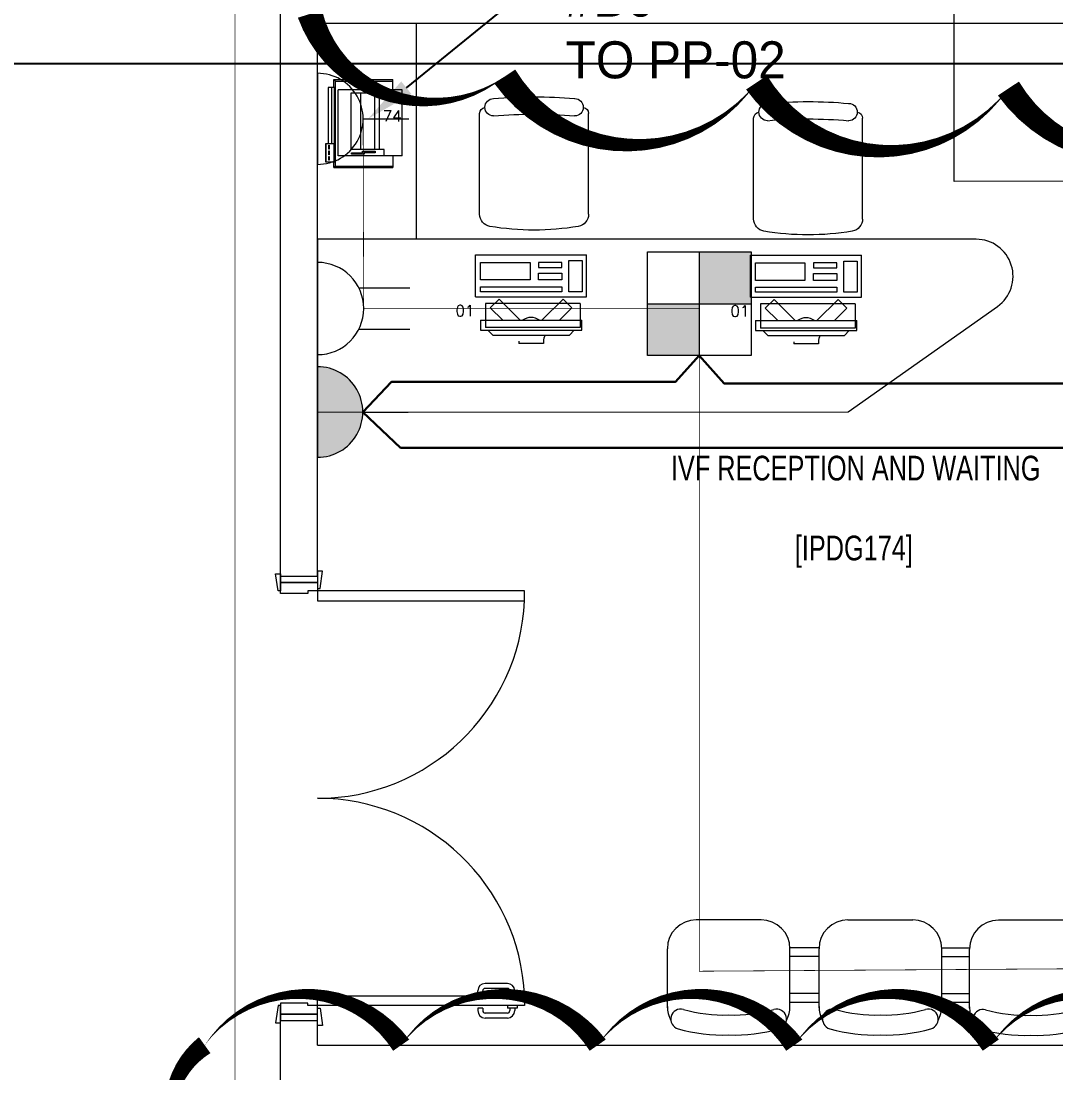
# Model space of a CAD drawing. Header units: metres. Extents: x 75097 to 220695, y -1557923 to -1361206.
# Drawn here: x 160756 to 164949, y -1430525 to -1426264 of the extents above; entities that cross this region are included whole.
import ezdxf
from ezdxf import colors
from ezdxf.entities.mleader import LeaderData, LeaderLine
from ezdxf.math import Vec2, Vec3

# ---------------------------------------------------------------- set-up
doc = ezdxf.new("R2010")
doc.units = ezdxf.units.M
doc.layers.get('0').update_dxf_attribs({"lineweight": 0})
for name, color, linetype, lineweight in [('A-100 - Copy$0$72_EGR_BASE_TEXT', 8, 'Continuous', 0), ('A-100 - Copy$0$Medical Equipment and Furniture', 8, 'Continuous', 0), ('A-100 - Copy$0$Medical Equipment and Furniture1', 8, 'Continuous', 5), ('A-100 - Copy$0$Walls', 8, 'Continuous', 0), ('A-100 - Copy$0$Wooden Joinery', 8, 'Continuous', 0), ('E-LG', 245, 'Continuous', 30)]:
    doc.layers.add(name, color=color, linetype=linetype, lineweight=lineweight)
doc.layers.add('A-100 - Copy$0$axes', color=8, linetype='Continuous')
for name, color, linetype, lineweight, true_color in [('E-POWR', 7, 'Continuous', 9, 0x4e7e3e), ('E-PW', 7, 'Continuous', 9, 0x4e7e3e), ('EXF', 7, 'Continuous', 0, 0x4e7e3e), ('REV 01', 7, 'Continuous', 0, 0xe41b4d)]:
    doc.layers.add(name, color=color, linetype=linetype, lineweight=lineweight, true_color=true_color)
doc.styles.add('A-100 - Copy$0$list_ghTextstyle', font='romans.shx', dxfattribs={"height": 0.25})
doc.styles.add('A-100 - Copy$0$X3G_ENTITY_2587EA', font='swisscl.ttf', dxfattribs={"height": 200})
doc.styles.get("Standard").update_dxf_attribs({"font": 'GOTHIC.TTF'})

# ---------------------------------------------------------------- blocks, each defined once
blk = doc.blocks.new('NORMAL SOCKET')
at = {"layer": 'E-POWR'}
for p, q in [((0, 307.7), (0, 615.4)), ((-307.7, 0), (307.7, 0))]:
    blk.add_line(p, q, dxfattribs=at)
blk.add_ellipse((0, 0), major_axis=(32.8, 305.9), ratio=1, start_param=4.81904, end_param=7.960633, dxfattribs=at)
blk = doc.blocks.new('GI-041_dwg_E-SKT2-3902840-GI-041')
at = {"layer": 'E-POWR'}
blk.add_line((0.1982, 0), (-0.1982, 0), dxfattribs=at)
at = {"layer": 'E-PW'}
for p, q in [((-0.0879, 0.1765), (-0.0879, 0.3944)), ((0.0878, 0.1766), (0.0878, 0.3944)), ((-0.1466, 0), (0.1466, 0))]:
    blk.add_line(p, q, dxfattribs=at)
blk.add_arc((0, 0), 0.1972, 0.0142, 180.0142, dxfattribs=at)
blk = doc.blocks.new('FLOOR BOX')
at = {"layer": 'E-POWR'}
h = blk.add_hatch(color=256, dxfattribs=at)
h.dxf.hatch_style = 1
h.paths.add_polyline_path([(0, 300), (0, 0), (300, 0), (300, 300)])
h.paths.add_polyline_path([(0, -300), (0, 0), (-300, 0), (-300, -300)])
blk.add_lwpolyline([(-300, 300), (300, 300), (300, -300), (-300, -300)], close=True, dxfattribs=at)
for points in [[(0, 300), (0, -300)], [(-300, 0), (300, 0)]]:
    blk.add_lwpolyline(points, dxfattribs=at)
blk = doc.blocks.new('GI-041_dwg_UPS-E-SKT1-3902843-GI-041')
at = {"layer": 'E-POWR'}
blk.add_hatch(color=256, dxfattribs=at).paths.add_polyline_path([(-0.1987, -0.0005), (0.1987, -0.0005), (0.1929, 0.0471), (0.176, 0.0919), (0.1487, 0.1313), (0.1129, 0.1631), (0.0705, 0.1853), (0.024, 0.1968), (-0.024, 0.1968), (-0.0705, 0.1853), (-0.1129, 0.1631), (-0.1487, 0.1313), (-0.176, 0.0919), (-0.1929, 0.0471)], flags=0)
for p, q in [((0, 0.1983), (0, 0.397)), ((-0.1987, -0.0005), (0.1987, -0.0005)), ((-0.1473, -0.0005), (0.1473, -0.0005))]:
    blk.add_line(p, q, dxfattribs=at)
blk.add_arc((0, -0.0005), 0.1987, 360, 180, dxfattribs=at)
blk = doc.blocks.new('A-100 - Copy$0$GF21021-P')
for p, q in [((-0.2207, 0.4756), (-0.2207, 0.0675)), ((0.2205, 0.4756), (0.2205, 0.0675))]:
    blk.add_line(p, q)
for centre, radius, start, end in [((-0.1707, 0.4756), 0.05, 99.6329, 180), ((-0.0001, -0.5295), 1.0695, 80.3671, 99.6329), ((0.1705, 0.4756), 0.05, 0, 80.3671), ((-0.1957, 0.0675), 0.025, 180, 261.4721), ((-0.1643, 0.0425), 0.0351, 90, 270), ((0, 1.8467), 1.7767, 264.6946, 275.3053), ((0.1641, 0.0425), 0.0351, 270, 90), ((0.1955, 0.0675), 0.025, 278.5279, 0), ((0, 1.8314), 1.8314, 264.8532, 275.147)]:
    blk.add_arc(centre, radius, start, end)
blk = doc.blocks.new('A-100 - Copy$0$ITCWLS1-P')
for p, q in [((-0.2651, 0.43, 0), (-0.3051, 0.43, 0)), ((-0.3051, 0.43, 0), (-0.3051, 0.02, 0)), ((-0.2651, 0.43, 0), (-0.2651, 0.02, 0)), ((-0.17, 0.45), (-0.17, 0)), ((-0.17, 0.45), (0, 0.45)), ((-0.1496, 0.4305), (-0.1291, 0.4305)), ((-0.1291, 0.4305), (-0.1291, 0.4089)), ((0, 0.45), (0, 0)), ((-0.3251, 0.38, 0), (-0.3051, 0.4, 0)), ((-0.197, 0.4094), (-0.295, 0.4094)), ((-0.295, 0.0264), (-0.295, 0.4094)), ((-0.197, 0.0264), (-0.197, 0.4094)), ((-0.3251, 0.38, 0), (-0.3251, 0.07, 0)), ((-0.3503, 0.275), (-0.3596, 0.275)), ((-0.3596, 0.175), (-0.3596, 0.275)), ((-0.3503, 0.175), (-0.3596, 0.175)), ((-0.3251, 0.07, 0), (-0.3051, 0.05, 0)), ((-0.3051, 0.02, 0), (-0.2651, 0.02, 0)), ((-0.197, 0.0264), (-0.295, 0.0264)), ((-0.17, 0), (0, 0))]:
    blk.add_line(p, q)
at = {"extrusion": (2.48281e-10, 3.18408e-10, -1)}
for p, q in [((-0.2651, 0.3395), (-0.2144, 0.3902)), ((-0.1791, 0.3548), (-0.2144, 0.3902)), ((-0.2651, 0.2688), (-0.1791, 0.3548))]:
    blk.add_line(p, q, dxfattribs=at)
at = {"extrusion": (2.48281e-10, -3.18408e-10, -1)}
for p, q in [((-0.2651, 0.1812), (-0.1791, 0.0952)), ((-0.2651, 0.1105), (-0.2144, 0.0598)), ((-0.1791, 0.0952), (-0.2144, 0.0598))]:
    blk.add_line(p, q, dxfattribs=at)
for points in [[(-0.1291, 0.4089), (-0.1291, 0.1), (-0.1496, 0.1), (-0.1496, 0.4305)], [(-0.1496, 0.1), (-0.1496, 0.1), (-0.1496, 0.1), (-0.1496, 0.1), (-0.1496, 0.1), (-0.1496, 0.1), (-0.1496, 0.1), (-0.1496, 0.1), (-0.1496, 0.1)], [(-0.1496, 0.1), (-0.1496, 0.1), (-0.1496, 0.1), (-0.1496, 0.1), (-0.1496, 0.1), (-0.1496, 0.1), (-0.1496, 0.1), (-0.1496, 0.1), (-0.1496, 0.1), (-0.1496, 0.1), (-0.1496, 0.1), (-0.1496, 0.1), (-0.1496, 0.1), (-0.1496, 0.1), (-0.1496, 0.1), (-0.1496, 0.1), (-0.1496, 0.1), (-0.1496, 0.1)], [(-0.1496, 0.1), (-0.1496, 0.1), (-0.1496, 0.1), (-0.1496, 0.1), (-0.1496, 0.1), (-0.1496, 0.1), (-0.1496, 0.1), (-0.1496, 0.1), (-0.1496, 0.1), (-0.1496, 0.1)], [(-0.1496, 0.1), (-0.1496, 0.1), (-0.1496, 0.1), (-0.1496, 0.1), (-0.1496, 0.1), (-0.1496, 0.1), (-0.1496, 0.1)], [(-0.1496, 0.1), (-0.1496, 0.1), (-0.1496, 0.1), (-0.1496, 0.1), (-0.1496, 0.1), (-0.1496, 0.1), (-0.1496, 0.1), (-0.1496, 0.1), (-0.1496, 0.1), (-0.1496, 0.1)], [(-0.1496, 0.1), (-0.1496, 0.1), (-0.1496, 0.1), (-0.1496, 0.1), (-0.1496, 0.1), (-0.1496, 0.1), (-0.1496, 0.1), (-0.1496, 0.1), (-0.1496, 0.1), (-0.1496, 0.1), (-0.1496, 0.1), (-0.1496, 0.1), (-0.1496, 0.1), (-0.1496, 0.1), (-0.1496, 0.1)], [(-0.1496, 0.1), (-0.1496, 0.1), (-0.1496, 0.1), (-0.1496, 0.1), (-0.1496, 0.1), (-0.1496, 0.1), (-0.1496, 0.1), (-0.1496, 0.1), (-0.1496, 0.1), (-0.1496, 0.1)], [(-0.1496, 0.1), (-0.1496, 0.1), (-0.1496, 0.1), (-0.1496, 0.1), (-0.1496, 0.1), (-0.1496, 0.1), (-0.1496, 0.1), (-0.1496, 0.1), (-0.1496, 0.1), (-0.1496, 0.1)], [(-0.1496, 0.1), (-0.1496, 0.1), (-0.1496, 0.1), (-0.1496, 0.1), (-0.1496, 0.1), (-0.1496, 0.1), (-0.1496, 0.1), (-0.1496, 0.1), (-0.1496, 0.1), (-0.1496, 0.1), (-0.1496, 0.1), (-0.1496, 0.1), (-0.1496, 0.1), (-0.1496, 0.1), (-0.1496, 0.1), (-0.1496, 0.1), (-0.1496, 0.1), (-0.1496, 0.1), (-0.1496, 0.1), (-0.1496, 0.1), (-0.1496, 0.1), (-0.1496, 0.1), (-0.1496, 0.1), (-0.1496, 0.1), (-0.1496, 0.1), (-0.1496, 0.1), (-0.1496, 0.1), (-0.1496, 0.1), (-0.1496, 0.1), (-0.1496, 0.1), (-0.1496, 0.1), (-0.1496, 0.1), (-0.1496, 0.1), (-0.1496, 0.1), (-0.1496, 0.1), (-0.1496, 0.1), (-0.1496, 0.1), (-0.1496, 0.1), (-0.1496, 0.1), (-0.1496, 0.1), (-0.1496, 0.1), (-0.1496, 0.1), (-0.1496, 0.1), (-0.1496, 0.1), (-0.1496, 0.1), (-0.1496, 0.1), (-0.1496, 0.1), (-0.1496, 0.1), (-0.1496, 0.1), (-0.1496, 0.1), (-0.1496, 0.1), (-0.1496, 0.1), (-0.1496, 0.1), (-0.1496, 0.1)], [(-0.1496, 0.1), (-0.1496, 0.1), (-0.1496, 0.1), (-0.1496, 0.1), (-0.1496, 0.1), (-0.1496, 0.1), (-0.1496, 0.1), (-0.1496, 0.1), (-0.1496, 0.1), (-0.1496, 0.1), (-0.1496, 0.1), (-0.1496, 0.1), (-0.1496, 0.1), (-0.1496, 0.1), (-0.1496, 0.1), (-0.1496, 0.1), (-0.1496, 0.1), (-0.1496, 0.1), (-0.1496, 0.1), (-0.1496, 0.1), (-0.1496, 0.1), (-0.1496, 0.1), (-0.1496, 0.1), (-0.1496, 0.1), (-0.1496, 0.1), (-0.1496, 0.1), (-0.1496, 0.1), (-0.1496, 0.1), (-0.1496, 0.1), (-0.1496, 0.1), (-0.1496, 0.1), (-0.1496, 0.1), (-0.1496, 0.1), (-0.1496, 0.1), (-0.1496, 0.1), (-0.1496, 0.1), (-0.1496, 0.1), (-0.1496, 0.1), (-0.1496, 0.1), (-0.1496, 0.1), (-0.1496, 0.1), (-0.1496, 0.1), (-0.1496, 0.1), (-0.1496, 0.1), (-0.1496, 0.1), (-0.1496, 0.1), (-0.1496, 0.1), (-0.1496, 0.1), (-0.1496, 0.1), (-0.1496, 0.1), (-0.1496, 0.1), (-0.1496, 0.1), (-0.1496, 0.1), (-0.1496, 0.1), (-0.1496, 0.1), (-0.1496, 0.1), (-0.1496, 0.1), (-0.1496, 0.1), (-0.1496, 0.1), (-0.1496, 0.1), (-0.1496, 0.1), (-0.1496, 0.1), (-0.1496, 0.1), (-0.1496, 0.1), (-0.1496, 0.1), (-0.1496, 0.1), (-0.1496, 0.1), (-0.1496, 0.1), (-0.1496, 0.1), (-0.1496, 0.1), (-0.1496, 0.1), (-0.1496, 0.1), (-0.1496, 0.1), (-0.1496, 0.1), (-0.1496, 0.1), (-0.1496, 0.1), (-0.1496, 0.1), (-0.1496, 0.1), (-0.1496, 0.1), (-0.1496, 0.1), (-0.1496, 0.1), (-0.1496, 0.1), (-0.1496, 0.1), (-0.1496, 0.1), (-0.1496, 0.1), (-0.1496, 0.1), (-0.1496, 0.1), (-0.1496, 0.1), (-0.1496, 0.1)], [(-0.1496, 0.1), (-0.1496, 0.1), (-0.1496, 0.1), (-0.1496, 0.1), (-0.1496, 0.1), (-0.1496, 0.1), (-0.1496, 0.1), (-0.1496, 0.1), (-0.1496, 0.1), (-0.1496, 0.1), (-0.1496, 0.1), (-0.1496, 0.1)], [(-0.1496, 0.1), (-0.1496, 0.1), (-0.1496, 0.1), (-0.1496, 0.1), (-0.1496, 0.1), (-0.1496, 0.1), (-0.1496, 0.1)], [(-0.1496, 0.1), (-0.1496, 0.1), (-0.1496, 0.1), (-0.1496, 0.1), (-0.1496, 0.1), (-0.1496, 0.1), (-0.1496, 0.1), (-0.1496, 0.1), (-0.1496, 0.1), (-0.1496, 0.1), (-0.1496, 0.1), (-0.1496, 0.1), (-0.1496, 0.1), (-0.1496, 0.1), (-0.1496, 0.1), (-0.1496, 0.1), (-0.1496, 0.1)], [(-0.1496, 0.1), (-0.1496, 0.1), (-0.1496, 0.1), (-0.1496, 0.1), (-0.1496, 0.1), (-0.1496, 0.1), (-0.1496, 0.1), (-0.1496, 0.1), (-0.1496, 0.1), (-0.1496, 0.1), (-0.1496, 0.1), (-0.1496, 0.1), (-0.1496, 0.1), (-0.1496, 0.1), (-0.1496, 0.1), (-0.1496, 0.1), (-0.1496, 0.1), (-0.1496, 0.1), (-0.1496, 0.1), (-0.1496, 0.1), (-0.1496, 0.1), (-0.1496, 0.1), (-0.1496, 0.1), (-0.1496, 0.1), (-0.1496, 0.1), (-0.1496, 0.1), (-0.1496, 0.1), (-0.1496, 0.1), (-0.1496, 0.1), (-0.1496, 0.1), (-0.1496, 0.1), (-0.1496, 0.1), (-0.1496, 0.1), (-0.1496, 0.1), (-0.1496, 0.1), (-0.1496, 0.1), (-0.1496, 0.1), (-0.1496, 0.1), (-0.1496, 0.1), (-0.1496, 0.1), (-0.1496, 0.1), (-0.1496, 0.1), (-0.1496, 0.1), (-0.1496, 0.1), (-0.1496, 0.1), (-0.1496, 0.1), (-0.1496, 0.1), (-0.1496, 0.1), (-0.1496, 0.1), (-0.1496, 0.1), (-0.1496, 0.1), (-0.1496, 0.1), (-0.1496, 0.1), (-0.1496, 0.1), (-0.1496, 0.1), (-0.1496, 0.1), (-0.1496, 0.1), (-0.1496, 0.1), (-0.1496, 0.1), (-0.1496, 0.1), (-0.1496, 0.1), (-0.1496, 0.1), (-0.1496, 0.1), (-0.1496, 0.1), (-0.1496, 0.1), (-0.1496, 0.1), (-0.1496, 0.1), (-0.1496, 0.1), (-0.1496, 0.1), (-0.1496, 0.1), (-0.1496, 0.1), (-0.1496, 0.1), (-0.1496, 0.1), (-0.1496, 0.1), (-0.1496, 0.1), (-0.1496, 0.1), (-0.1496, 0.1), (-0.1496, 0.1), (-0.1496, 0.1), (-0.1496, 0.1), (-0.1496, 0.1), (-0.1496, 0.1), (-0.1496, 0.1), (-0.1496, 0.1), (-0.1496, 0.1), (-0.1496, 0.1), (-0.1496, 0.1), (-0.1496, 0.1), (-0.1496, 0.1), (-0.1496, 0.1), (-0.1496, 0.1), (-0.1496, 0.1), (-0.1496, 0.1), (-0.1496, 0.1), (-0.1496, 0.1), (-0.1496, 0.1), (-0.1496, 0.1), (-0.1496, 0.1), (-0.1496, 0.1), (-0.1496, 0.1), (-0.1496, 0.1), (-0.1496, 0.1), (-0.1496, 0.1), (-0.1496, 0.1), (-0.1496, 0.1), (-0.1496, 0.1), (-0.1496, 0.1), (-0.1496, 0.1), (-0.1496, 0.1), (-0.1496, 0.1), (-0.1496, 0.1)], [(-0.1496, 0.1), (-0.1496, 0.1), (-0.1496, 0.1), (-0.1496, 0.1), (-0.1496, 0.1), (-0.1496, 0.1), (-0.1496, 0.1), (-0.1496, 0.1)]]:
    blk.add_lwpolyline(points)
for points in [[(-0.1019, 0.4305), (-0.0304, 0.4305), (-0.0304, 0.2294), (-0.1019, 0.2294)], [(-0.1019, 0.1954), (-0.0747, 0.1954), (-0.0747, 0.1), (-0.1019, 0.1)], [(-0.0304, 0.1954), (-0.0508, 0.1954), (-0.0508, 0.1), (-0.0304, 0.1)], [(-0.1496, 0.1), (-0.1496, 0.1), (-0.1496, 0.1), (-0.1496, 0.1), (-0.1496, 0.1), (-0.1496, 0.1), (-0.1496, 0.1), (-0.1496, 0.1), (-0.1496, 0.1), (-0.1496, 0.1), (-0.1496, 0.1), (-0.1496, 0.1), (-0.1496, 0.1), (-0.1496, 0.1), (-0.1496, 0.1), (-0.1496, 0.1), (-0.1496, 0.1), (-0.1496, 0.1), (-0.1496, 0.1), (-0.1496, 0.1), (-0.1496, 0.1), (-0.1496, 0.1), (-0.1496, 0.1), (-0.1496, 0.1), (-0.1496, 0.1), (-0.1496, 0.1), (-0.1496, 0.1), (-0.1496, 0.1), (-0.1496, 0.1), (-0.1496, 0.1), (-0.1496, 0.1), (-0.1496, 0.1), (-0.1496, 0.1), (-0.1496, 0.1), (-0.1496, 0.1), (-0.1496, 0.1), (-0.1496, 0.1), (-0.1496, 0.1), (-0.1496, 0.1), (-0.1496, 0.1), (-0.1496, 0.1), (-0.1496, 0.1), (-0.1496, 0.1), (-0.1496, 0.1), (-0.1496, 0.1), (-0.1496, 0.1), (-0.1496, 0.1), (-0.1496, 0.1), (-0.1496, 0.1), (-0.1496, 0.1), (-0.1496, 0.1), (-0.1496, 0.1), (-0.1496, 0.1), (-0.1496, 0.1), (-0.1496, 0.1), (-0.1496, 0.1), (-0.1496, 0.1), (-0.1496, 0.1), (-0.1496, 0.1), (-0.1496, 0.1), (-0.1496, 0.1), (-0.1496, 0.1), (-0.1496, 0.1), (-0.1496, 0.1), (-0.1496, 0.1), (-0.1496, 0.1), (-0.1496, 0.1), (-0.1496, 0.1), (-0.1496, 0.1), (-0.1496, 0.1), (-0.1496, 0.1), (-0.1496, 0.1), (-0.1496, 0.1), (-0.1496, 0.1), (-0.1496, 0.1), (-0.1496, 0.1), (-0.1496, 0.1), (-0.1496, 0.1), (-0.1496, 0.1), (-0.1496, 0.1), (-0.1496, 0.1), (-0.1496, 0.1), (-0.1496, 0.1), (-0.1496, 0.1), (-0.1496, 0.1), (-0.1496, 0.1), (-0.1496, 0.1), (-0.1496, 0.1), (-0.1496, 0.1), (-0.1496, 0.1), (-0.1496, 0.1), (-0.1496, 0.1), (-0.1496, 0.1), (-0.1496, 0.1), (-0.1496, 0.1), (-0.1496, 0.1), (-0.1496, 0.1), (-0.1496, 0.1), (-0.1496, 0.1), (-0.1496, 0.1), (-0.1496, 0.1), (-0.1496, 0.1), (-0.1496, 0.1), (-0.1496, 0.1), (-0.1496, 0.1), (-0.1496, 0.1), (-0.1496, 0.1), (-0.1496, 0.1), (-0.1496, 0.1), (-0.1496, 0.1), (-0.1496, 0.1), (-0.1496, 0.1), (-0.1496, 0.1), (-0.1496, 0.1), (-0.1496, 0.1), (-0.1496, 0.1), (-0.1496, 0.1), (-0.1496, 0.1), (-0.1496, 0.1), (-0.1496, 0.1), (-0.1496, 0.1), (-0.1496, 0.1), (-0.1496, 0.1), (-0.1496, 0.1), (-0.1496, 0.1), (-0.1496, 0.1), (-0.1496, 0.1), (-0.1496, 0.1), (-0.1496, 0.1), (-0.1496, 0.1), (-0.1496, 0.1), (-0.1496, 0.1), (-0.1496, 0.1), (-0.1496, 0.1), (-0.1496, 0.1), (-0.1496, 0.1), (-0.1496, 0.1), (-0.1496, 0.1), (-0.1496, 0.1), (-0.1496, 0.1), (-0.1496, 0.1), (-0.1496, 0.1), (-0.1496, 0.1), (-0.1496, 0.1), (-0.1496, 0.1), (-0.1496, 0.1), (-0.1496, 0.1), (-0.1496, 0.1), (-0.1496, 0.1), (-0.1496, 0.1), (-0.1496, 0.1), (-0.1496, 0.1), (-0.1496, 0.1), (-0.1496, 0.1), (-0.1496, 0.1), (-0.1496, 0.1), (-0.1496, 0.1), (-0.1496, 0.1), (-0.1496, 0.1), (-0.1496, 0.1), (-0.1496, 0.1), (-0.1496, 0.1), (-0.1496, 0.1), (-0.1496, 0.1), (-0.1496, 0.1), (-0.1496, 0.1), (-0.1496, 0.1), (-0.1496, 0.1), (-0.1496, 0.1), (-0.1496, 0.1), (-0.1496, 0.1), (-0.1496, 0.1), (-0.1496, 0.1), (-0.1496, 0.1), (-0.1496, 0.1), (-0.1496, 0.1), (-0.1496, 0.1), (-0.1496, 0.1), (-0.1496, 0.1), (-0.1496, 0.1), (-0.1496, 0.1), (-0.1496, 0.1), (-0.1496, 0.1), (-0.1496, 0.1), (-0.1496, 0.1), (-0.1496, 0.1), (-0.1496, 0.1), (-0.1496, 0.1), (-0.1496, 0.1), (-0.1496, 0.1), (-0.1496, 0.1), (-0.1496, 0.1), (-0.1496, 0.1), (-0.1496, 0.1), (-0.1496, 0.1), (-0.1496, 0.1), (-0.1496, 0.1), (-0.1496, 0.1), (-0.1496, 0.1), (-0.1496, 0.1), (-0.1496, 0.1), (-0.1496, 0.1), (-0.1496, 0.1), (-0.1496, 0.1), (-0.1496, 0.1), (-0.1496, 0.1), (-0.1496, 0.1), (-0.1496, 0.1), (-0.1496, 0.1), (-0.1496, 0.1), (-0.1496, 0.1), (-0.1496, 0.1), (-0.1496, 0.1), (-0.1496, 0.1), (-0.1496, 0.1), (-0.1496, 0.1), (-0.1496, 0.1), (-0.1496, 0.1), (-0.1496, 0.1), (-0.1496, 0.1), (-0.1496, 0.1), (-0.1496, 0.1), (-0.1496, 0.1), (-0.1496, 0.1), (-0.1496, 0.1), (-0.1496, 0.1), (-0.1496, 0.1), (-0.1496, 0.1), (-0.1496, 0.1), (-0.1496, 0.1), (-0.1496, 0.1), (-0.1496, 0.1), (-0.1496, 0.1), (-0.1496, 0.1), (-0.1496, 0.1), (-0.1496, 0.1), (-0.1496, 0.1), (-0.1496, 0.1), (-0.1496, 0.1), (-0.1496, 0.1), (-0.1496, 0.1), (-0.1496, 0.1), (-0.1496, 0.1), (-0.1496, 0.1), (-0.1496, 0.1), (-0.1496, 0.1), (-0.1496, 0.1), (-0.1496, 0.1), (-0.1496, 0.1), (-0.1496, 0.1), (-0.1496, 0.1), (-0.1496, 0.1), (-0.1496, 0.1), (-0.1496, 0.1), (-0.1496, 0.1), (-0.1496, 0.1), (-0.1496, 0.1), (-0.1496, 0.1), (-0.1496, 0.1), (-0.1496, 0.1), (-0.1496, 0.1), (-0.1496, 0.1), (-0.1496, 0.1), (-0.1496, 0.1), (-0.1496, 0.1), (-0.1496, 0.1), (-0.1496, 0.1), (-0.1496, 0.1), (-0.1496, 0.1), (-0.1496, 0.1), (-0.1496, 0.1), (-0.1496, 0.1), (-0.1496, 0.1), (-0.1496, 0.1), (-0.1496, 0.1), (-0.1496, 0.1), (-0.1496, 0.1)], [(-0.1496, 0.1), (-0.1496, 0.1), (-0.1496, 0.1), (-0.1496, 0.1), (-0.1496, 0.1), (-0.1496, 0.1), (-0.1496, 0.1), (-0.1496, 0.1), (-0.1496, 0.1), (-0.1496, 0.1), (-0.1496, 0.1), (-0.1496, 0.1), (-0.1496, 0.1), (-0.1496, 0.1), (-0.1496, 0.1), (-0.1496, 0.1), (-0.1496, 0.1), (-0.1496, 0.1), (-0.1496, 0.1), (-0.1496, 0.1), (-0.1496, 0.1), (-0.1496, 0.1), (-0.1496, 0.1), (-0.1496, 0.1), (-0.1496, 0.1), (-0.1496, 0.1), (-0.1496, 0.1), (-0.1496, 0.1), (-0.1496, 0.1), (-0.1496, 0.1), (-0.1496, 0.1), (-0.1496, 0.1), (-0.1496, 0.1), (-0.1496, 0.1), (-0.1496, 0.1), (-0.1496, 0.1), (-0.1496, 0.1), (-0.1496, 0.1), (-0.1496, 0.1), (-0.1496, 0.1), (-0.1496, 0.1), (-0.1496, 0.1), (-0.1496, 0.1), (-0.1496, 0.1), (-0.1496, 0.1), (-0.1496, 0.1), (-0.1496, 0.1), (-0.1496, 0.1), (-0.1496, 0.1), (-0.1496, 0.1), (-0.1496, 0.1), (-0.1496, 0.1), (-0.1496, 0.1), (-0.1496, 0.1), (-0.1496, 0.1), (-0.1496, 0.1), (-0.1496, 0.1), (-0.1496, 0.1), (-0.1496, 0.1), (-0.1496, 0.1), (-0.1496, 0.1), (-0.1496, 0.1), (-0.1496, 0.1), (-0.1496, 0.1), (-0.1496, 0.1), (-0.1496, 0.1), (-0.1496, 0.1), (-0.1496, 0.1), (-0.1496, 0.1), (-0.1496, 0.1), (-0.1496, 0.1), (-0.1496, 0.1), (-0.1496, 0.1), (-0.1496, 0.1), (-0.1496, 0.1), (-0.1496, 0.1), (-0.1496, 0.1), (-0.1496, 0.1), (-0.1496, 0.1), (-0.1496, 0.1), (-0.1496, 0.1), (-0.1496, 0.1), (-0.1496, 0.1), (-0.1496, 0.1), (-0.1496, 0.1), (-0.1496, 0.1), (-0.1496, 0.1), (-0.1496, 0.1), (-0.1496, 0.1), (-0.1496, 0.1), (-0.1496, 0.1), (-0.1496, 0.1), (-0.1496, 0.1), (-0.1496, 0.1), (-0.1496, 0.1), (-0.1496, 0.1), (-0.1496, 0.1), (-0.1496, 0.1), (-0.1496, 0.1), (-0.1496, 0.1), (-0.1496, 0.1), (-0.1496, 0.1), (-0.1496, 0.1), (-0.1496, 0.1), (-0.1496, 0.1), (-0.1496, 0.1), (-0.1496, 0.1), (-0.1496, 0.1), (-0.1496, 0.1), (-0.1496, 0.1), (-0.1496, 0.1), (-0.1496, 0.1), (-0.1496, 0.1), (-0.1496, 0.1), (-0.1496, 0.1), (-0.1496, 0.1), (-0.1496, 0.1), (-0.1496, 0.1), (-0.1496, 0.1), (-0.1496, 0.1), (-0.1496, 0.1), (-0.1496, 0.1), (-0.1496, 0.1), (-0.1496, 0.1), (-0.1496, 0.1), (-0.1496, 0.1), (-0.1496, 0.1), (-0.1496, 0.1), (-0.1496, 0.1), (-0.1496, 0.1), (-0.1496, 0.1), (-0.1496, 0.1), (-0.1496, 0.1), (-0.1496, 0.1), (-0.1496, 0.1), (-0.1496, 0.1), (-0.1496, 0.1), (-0.1496, 0.1), (-0.1496, 0.1), (-0.1496, 0.1), (-0.1496, 0.1), (-0.1496, 0.1), (-0.1496, 0.1), (-0.1496, 0.1), (-0.1496, 0.1), (-0.1496, 0.1), (-0.1496, 0.1), (-0.1496, 0.1), (-0.1496, 0.1), (-0.1496, 0.1), (-0.1496, 0.1), (-0.1496, 0.1), (-0.1496, 0.1), (-0.1496, 0.1), (-0.1496, 0.1), (-0.1496, 0.1), (-0.1496, 0.1), (-0.1496, 0.1), (-0.1496, 0.1), (-0.1496, 0.1), (-0.1496, 0.1), (-0.1496, 0.1), (-0.1496, 0.1), (-0.1496, 0.1), (-0.1496, 0.1), (-0.1496, 0.1), (-0.1496, 0.1), (-0.1496, 0.1), (-0.1496, 0.1), (-0.1496, 0.1), (-0.1496, 0.1), (-0.1496, 0.1), (-0.1496, 0.1), (-0.1496, 0.1), (-0.1496, 0.1), (-0.1496, 0.1), (-0.1496, 0.1), (-0.1496, 0.1), (-0.1496, 0.1), (-0.1496, 0.1), (-0.1496, 0.1), (-0.1496, 0.1), (-0.1496, 0.1), (-0.1496, 0.1), (-0.1496, 0.1), (-0.1496, 0.1), (-0.1496, 0.1), (-0.1496, 0.1), (-0.1496, 0.1), (-0.1496, 0.1), (-0.1496, 0.1), (-0.1496, 0.1), (-0.1496, 0.1), (-0.1496, 0.1), (-0.1496, 0.1), (-0.1496, 0.1), (-0.1496, 0.1), (-0.1496, 0.1), (-0.1496, 0.1), (-0.1496, 0.1), (-0.1496, 0.1), (-0.1496, 0.1), (-0.1496, 0.1), (-0.1496, 0.1), (-0.1496, 0.1), (-0.1496, 0.1), (-0.1496, 0.1), (-0.1496, 0.1), (-0.1496, 0.1), (-0.1496, 0.1), (-0.1496, 0.1), (-0.1496, 0.1), (-0.1496, 0.1), (-0.1496, 0.1)], [(-0.1496, 0.1), (-0.1496, 0.1), (-0.1496, 0.1), (-0.1496, 0.1), (-0.1496, 0.1), (-0.1496, 0.1), (-0.1496, 0.1), (-0.1496, 0.1), (-0.1496, 0.1), (-0.1496, 0.1), (-0.1496, 0.1), (-0.1496, 0.1), (-0.1496, 0.1), (-0.1496, 0.1), (-0.1496, 0.1), (-0.1496, 0.1), (-0.1496, 0.1), (-0.1496, 0.1), (-0.1496, 0.1), (-0.1496, 0.1), (-0.1496, 0.1), (-0.1496, 0.1), (-0.1496, 0.1), (-0.1496, 0.1), (-0.1496, 0.1), (-0.1496, 0.1), (-0.1496, 0.1), (-0.1496, 0.1), (-0.1496, 0.1), (-0.1496, 0.1), (-0.1496, 0.1), (-0.1496, 0.1), (-0.1496, 0.1), (-0.1496, 0.1), (-0.1496, 0.1), (-0.1496, 0.1), (-0.1496, 0.1), (-0.1496, 0.1), (-0.1496, 0.1), (-0.1496, 0.1), (-0.1496, 0.1), (-0.1496, 0.1), (-0.1496, 0.1), (-0.1496, 0.1), (-0.1496, 0.1), (-0.1496, 0.1), (-0.1496, 0.1), (-0.1496, 0.1), (-0.1496, 0.1), (-0.1496, 0.1), (-0.1496, 0.1), (-0.1496, 0.1), (-0.1496, 0.1), (-0.1496, 0.1), (-0.1496, 0.1), (-0.1496, 0.1), (-0.1496, 0.1), (-0.1496, 0.1), (-0.1496, 0.1), (-0.1496, 0.1), (-0.1496, 0.1), (-0.1496, 0.1), (-0.1496, 0.1), (-0.1496, 0.1), (-0.1496, 0.1), (-0.1496, 0.1), (-0.1496, 0.1), (-0.1496, 0.1), (-0.1496, 0.1), (-0.1496, 0.1), (-0.1496, 0.1), (-0.1496, 0.1), (-0.1496, 0.1), (-0.1496, 0.1), (-0.1496, 0.1), (-0.1496, 0.1), (-0.1496, 0.1), (-0.1496, 0.1), (-0.1496, 0.1), (-0.1496, 0.1), (-0.1496, 0.1), (-0.1496, 0.1), (-0.1496, 0.1), (-0.1496, 0.1), (-0.1496, 0.1), (-0.1496, 0.1), (-0.1496, 0.1), (-0.1496, 0.1), (-0.1496, 0.1), (-0.1496, 0.1), (-0.1496, 0.1), (-0.1496, 0.1), (-0.1496, 0.1), (-0.1496, 0.1), (-0.1496, 0.1), (-0.1496, 0.1), (-0.1496, 0.1), (-0.1496, 0.1), (-0.1496, 0.1), (-0.1496, 0.1), (-0.1496, 0.1), (-0.1496, 0.1), (-0.1496, 0.1), (-0.1496, 0.1), (-0.1496, 0.1), (-0.1496, 0.1), (-0.1496, 0.1), (-0.1496, 0.1), (-0.1496, 0.1), (-0.1496, 0.1), (-0.1496, 0.1), (-0.1496, 0.1), (-0.1496, 0.1), (-0.1496, 0.1), (-0.1496, 0.1), (-0.1496, 0.1), (-0.1496, 0.1), (-0.1496, 0.1), (-0.1496, 0.1), (-0.1496, 0.1), (-0.1496, 0.1), (-0.1496, 0.1), (-0.1496, 0.1), (-0.1496, 0.1), (-0.1496, 0.1), (-0.1496, 0.1), (-0.1496, 0.1), (-0.1496, 0.1), (-0.1496, 0.1), (-0.1496, 0.1), (-0.1496, 0.1), (-0.1496, 0.1), (-0.1496, 0.1), (-0.1496, 0.1), (-0.1496, 0.1), (-0.1496, 0.1), (-0.1496, 0.1), (-0.1496, 0.1), (-0.1496, 0.1), (-0.1496, 0.1), (-0.1496, 0.1), (-0.1496, 0.1), (-0.1496, 0.1), (-0.1496, 0.1), (-0.1496, 0.1), (-0.1496, 0.1), (-0.1496, 0.1), (-0.1496, 0.1), (-0.1496, 0.1), (-0.1496, 0.1), (-0.1496, 0.1), (-0.1496, 0.1), (-0.1496, 0.1), (-0.1496, 0.1), (-0.1496, 0.1), (-0.1496, 0.1), (-0.1496, 0.1), (-0.1496, 0.1), (-0.1496, 0.1), (-0.1496, 0.1), (-0.1496, 0.1), (-0.1496, 0.1), (-0.1496, 0.1), (-0.1496, 0.1), (-0.1496, 0.1), (-0.1496, 0.1), (-0.1496, 0.1), (-0.1496, 0.1), (-0.1496, 0.1), (-0.1496, 0.1), (-0.1496, 0.1), (-0.1496, 0.1), (-0.1496, 0.1), (-0.1496, 0.1), (-0.1496, 0.1), (-0.1496, 0.1), (-0.1496, 0.1), (-0.1496, 0.1), (-0.1496, 0.1), (-0.1496, 0.1), (-0.1496, 0.1), (-0.1496, 0.1), (-0.1496, 0.1), (-0.1496, 0.1), (-0.1496, 0.1), (-0.1496, 0.1), (-0.1496, 0.1), (-0.1496, 0.1), (-0.1496, 0.1), (-0.1496, 0.1), (-0.1496, 0.1), (-0.1496, 0.1), (-0.1496, 0.1), (-0.1496, 0.1), (-0.1496, 0.1), (-0.1496, 0.1), (-0.1496, 0.1), (-0.1496, 0.1), (-0.1496, 0.1), (-0.1496, 0.1), (-0.1496, 0.1), (-0.1496, 0.1), (-0.1496, 0.1), (-0.1496, 0.1), (-0.1496, 0.1), (-0.1496, 0.1), (-0.1496, 0.1), (-0.1496, 0.1), (-0.1496, 0.1), (-0.1496, 0.1), (-0.1496, 0.1), (-0.1496, 0.1), (-0.1496, 0.1), (-0.1496, 0.1), (-0.1496, 0.1), (-0.1496, 0.1), (-0.1496, 0.1), (-0.1496, 0.1), (-0.1496, 0.1)], [(-0.1496, 0.0727), (-0.0236, 0.0727), (-0.0236, 0.0182), (-0.1496, 0.0182)]]:
    blk.add_lwpolyline(points, close=True)
for centre, radius, start, end in [((-0.3089, 0.225), 0.0556, 321.9431, 38.0569), ((-0.3503, 0.125), 0.05, 59.6907, 90)]:
    blk.add_arc(centre, radius, start, end)
blk = doc.blocks.new('A-100 - Copy$0$ITPPLT2C-P')
for p, q in [((0, 0), (0, -0.2262)), ((0.0252, 0), (0, 0)), ((0.0139, 0), (0.0139, -0.2262)), ((0.0252, 0), (0.0139, 0)), ((0.0229, 0.0318), (0.2618, 0.0318)), ((0.0304, 0.0256), (0.0229, 0.0318)), ((0.0229, 0), (0.0229, 0.0318)), ((0.0252, -0.2262), (0.0252, 0)), ((0.0304, -0.3182), (0.0304, 0.0256)), ((0.0304, 0.0256), (0.2618, 0.0256)), ((0.2618, -0.0096), (0.2618, 0.0318)), ((0.0401, -0.2769), (0.0401, -0.0096)), ((0.3, -0.0096), (0.0401, -0.0096)), ((0.0939, -0.2515), (0.0939, -0.0222)), ((0.0939, -0.0222), (0.2274, -0.0222)), ((0.1321, -0.2515), (0.1321, -0.0222)), ((0.1894, -0.2515), (0.1894, -0.0222)), ((0.2082, -0.2515), (0.2082, -0.0222)), ((0.2274, -0.0222), (0.2274, -0.0096)), ((0.3, -0.2769), (0.3, -0.0096)), ((-0.0091, -0.2262), (0.0267, -0.2262)), ((-0.0091, -0.3023), (-0.0091, -0.2262)), ((-0.0087, -0.2262), (0.0236, -0.2262)), ((-0.0087, -0.3023), (-0.0087, -0.2262)), ((0, -0.2262), (0.0252, -0.2262)), ((0.0023, -0.2495), (0.0023, -0.2334)), ((0.0023, -0.2334), (0.0045, -0.2334)), ((0.0045, -0.2495), (0.0023, -0.2495)), ((0.0045, -0.2334), (0.0045, -0.2495)), ((0.0139, -0.2262), (0.0252, -0.2262)), ((0.0236, -0.2262), (0.0236, -0.3023)), ((0.0267, -0.2262), (0.0267, -0.3023)), ((0.2274, -0.2515), (0.0939, -0.2515)), ((0.2274, -0.2769), (0.2274, -0.2515)), ((0.0023, -0.2721), (0.0023, -0.2562)), ((0.0023, -0.2562), (0.0045, -0.2562)), ((0.0045, -0.2721), (0.0023, -0.2721)), ((0.0023, -0.295), (0.0023, -0.2793)), ((0.0023, -0.2793), (0.0045, -0.2793)), ((0.0045, -0.295), (0.0023, -0.295)), ((0.0045, -0.2562), (0.0045, -0.2721)), ((0.0045, -0.2793), (0.0045, -0.295)), ((0.3, -0.2769), (0.0401, -0.2769)), ((0.0947, -0.2701), (0.0947, -0.2641)), ((0.0947, -0.2641), (0.1395, -0.2641)), ((0.1457, -0.2701), (0.0947, -0.2701)), ((0.1395, -0.2575), (0.19, -0.2575)), ((0.1395, -0.2641), (0.1395, -0.2575)), ((0.19, -0.2641), (0.1457, -0.2641)), ((0.1457, -0.2641), (0.1457, -0.2701)), ((0.19, -0.2575), (0.19, -0.2641)), ((0.2618, -0.2769), (0.2618, -0.3246)), ((0.0267, -0.3023), (-0.0091, -0.3023)), ((0.0236, -0.3023), (-0.0087, -0.3023)), ((0.0229, -0.3246), (0.0229, -0.3023)), ((0.0304, -0.3182), (0.0229, -0.3246)), ((0.0229, -0.3246), (0.2618, -0.3246)), ((0.0304, -0.3182), (0.2618, -0.3182))]:
    blk.add_line(p, q)
blk = doc.blocks.new('A-100 - Copy$0$3 s')
at = {"layer": 'A-100 - Copy$0$Medical Equipment and Furniture1', "ltscale": 20}
for p, q in [((-699751.3, -400642.9), (-699535.1, -400642.9)), ((-699751.3, -400642.9), (-699512.7, -400642.9)), ((-699395.5, -401022.6), (-699395.5, -400760.1)), ((-699751.3, -401139.7), (-699512.7, -401139.7)), ((-699728.3, -401139.7), (-699728.3, -401257.6)), ((-699692.1, -401139.7), (-699692.1, -401257.6)), ((-699542.3, -401139.7), (-699542.3, -401257.6)), ((-699507.5, -401139.6), (-699507.5, -401257.6)), ((-699751.3, -401257.5), (-699512.7, -401257.5)), ((-699395.5, -401374.7), (-699395.5, -401637.2)), ((-699751.3, -401754.4), (-699512.7, -401754.4)), ((-699751.3, -401754.4), (-699535.1, -401754.4)), ((-699729.5, -401754.3), (-699729.5, -401867)), ((-699693.4, -401754.3), (-699693.4, -401867)), ((-699543.5, -401754.3), (-699543.5, -401867)), ((-699508.8, -401754.3), (-699508.8, -401867.1)), ((-699752.5, -401867), (-699536.4, -401867)), ((-699752.5, -401867), (-699514, -401867)), ((-699396.8, -402246.7), (-699396.8, -401984.2)), ((-699752.5, -402363.9), (-699514, -402363.9))]:
    blk.add_line(p, q, dxfattribs=at)
for centre, radius, start, end in [((-699797.6, -400697.4), 40.5, 344.361, 164.361), ((-699746.1, -400760.1), 117.2, 90, 118.9699), ((-699512.7, -400760.1), 117.2, 0, 90), ((-699174.6, -400871.8), 687.4, 164.361, 181.6247), ((-699174.6, -400871.8), 606.4, 164.361, 181.8419), ((-699174.6, -400910.8), 687.4, 178.3753, 195.639), ((-699174.6, -400910.8), 606.4, 178.1581, 195.639), ((-699512.7, -401022.6), 117.2, 270, 0), ((-699797.6, -401085.2), 40.5, 195.639, 15.639), ((-699746.1, -401022.6), 117.2, 241.0301, 270), ((-699797.6, -401312.1), 40.5, 344.361, 164.361), ((-699746.1, -401374.7), 117.2, 90, 118.9699), ((-699512.7, -401374.7), 117.2, 0, 90), ((-699174.6, -401486.5), 687.4, 164.361, 181.6247), ((-699174.6, -401486.5), 606.4, 164.361, 181.8419), ((-699174.6, -401525.5), 687.4, 178.3753, 195.639), ((-699174.6, -401525.5), 606.4, 178.1581, 195.639), ((-699512.7, -401637.2), 117.2, 270, 0), ((-699797.6, -401699.8), 40.5, 195.639, 15.639), ((-699746.1, -401637.2), 117.2, 241.0301, 270), ((-699747.3, -401984.2), 117.2, 90, 118.9699), ((-699514, -401984.2), 117.2, 0, 90), ((-699175.9, -402096), 687.4, 164.361, 181.6247), ((-699798.9, -401921.6), 40.5, 344.361, 164.361), ((-699175.9, -402096), 606.4, 164.361, 181.8419), ((-699175.9, -402135), 687.4, 178.3753, 195.639), ((-699175.9, -402135), 606.4, 178.1581, 195.639), ((-699514, -402246.7), 117.2, 270, 0), ((-699798.9, -402309.3), 40.5, 195.639, 15.639), ((-699747.3, -402246.7), 117.2, 241.0301, 270)]:
    blk.add_arc(centre, radius, start, end, dxfattribs=at)
blk = doc.blocks.new('A-100 - Copy')
at = {"layer": 'A-100 - Copy$0$axes'}
blk.add_line((178940.3, -1426437.7, 2.4), (96049.7, -1426437.7, 2.4), dxfattribs=at)
at = {"layer": 'A-100 - Copy$0$Medical Equipment and Furniture', "elevation": 0}
blk.add_lwpolyline([(161957.3, -1427147.7), (161957.3, -1426272.7), (162357.3, -1426272.7), (162357.4, -1427147.7)], dxfattribs=at)
blk.add_lwpolyline([(161957.3, -1427847.7), (164107.4, -1427847.6), (164712, -1427420, 0.731452), (164625.4, -1427147.6), (161957.3, -1427147.7)], format="xyb", close=True, dxfattribs=at)
at = {"layer": 'A-100 - Copy$0$Walls'}
for p, q in [((161807.3, -1428512.7, 0), (161807.3, -1425522.7, 0)), ((161957.3, -1428512.7, 0), (161957.3, -1426272.7, 0)), ((161957.3, -1426272.7, 0), (166248.3, -1426272.7, 0)), ((161807.3, -1428512.7, 0), (161957.3, -1428512.7, 0)), ((161807.3, -1448562.7, 0), (161807.3, -1430312.7, 0)), ((161807.3, -1430312.7, 0), (161957.3, -1430312.7, 0)), ((161957.3, -1430412.7, 0), (161957.3, -1430312.7, 0)), ((161957.3, -1430412.7, 0), (166778.3, -1430412.7, 0))]:
    blk.add_line(p, q, dxfattribs=at)
at = {"layer": 'A-100 - Copy$0$Wooden Joinery'}
for p, q in [((162726.4, -1430162.7, 0), (162636.4, -1430162.7, 0)), ((162606.4, -1430202.7, 0), (162606.4, -1430192.7, 0)), ((162626.4, -1430202.7, 0), (162606.4, -1430202.7, 0)), ((162626.4, -1430202.7, 0), (162626.4, -1430192.7, 0)), ((162726.4, -1430182.7, 0), (162636.4, -1430182.7, 0)), ((162766.4, -1430202.7, 0), (162726.4, -1430202.7, 0)), ((162726.4, -1430212.7, 0), (162726.4, -1430202.7, 0)), ((162736.4, -1430202.7, 0), (162736.4, -1430192.7, 0)), ((162756.4, -1430202.7, 0), (162756.4, -1430192.7, 0)), ((162766.4, -1430212.7, 0), (162766.4, -1430202.7, 0)), ((162726.4, -1430252.7, 0), (162726.4, -1430262.7, 0)), ((162766.4, -1430252.7, 0), (162766.4, -1430262.7, 0)), ((162606.4, -1430262.7, 0), (162606.4, -1430272.7, 0)), ((162626.4, -1430262.7, 0), (162606.4, -1430262.7, 0)), ((162626.4, -1430262.7, 0), (162626.4, -1430272.7, 0)), ((162726.4, -1430282.7, 0), (162636.4, -1430282.7, 0)), ((162766.4, -1430262.7, 0), (162726.4, -1430262.7, 0)), ((162736.4, -1430262.7, 0), (162736.4, -1430272.7, 0)), ((162756.4, -1430262.7, 0), (162756.4, -1430272.7, 0)), ((162726.4, -1430302.7, 0), (162636.4, -1430302.7, 0))]:
    blk.add_line(p, q, dxfattribs=at)
at = {"layer": 'A-100 - Copy$0$Wooden Joinery', "elevation": 0}
for points in [[(161807.3, -1428572.7), (161797.3, -1428572.7), (161787.3, -1428502.7), (161807.3, -1428502.7)], [(161957.3, -1428562.7), (161967.3, -1428562.7), (161977.3, -1428492.7), (161957.3, -1428492.7)], [(161957.3, -1428612.7), (162796.4, -1428612.7), (162796.4, -1428572.7), (161957.3, -1428572.7)], [(161957.3, -1430212.7), (162796.4, -1430212.7), (162796.4, -1430252.7), (161957.3, -1430252.7)], [(161957.3, -1430212.7), (162796.4, -1430212.7), (162796.4, -1430252.7), (161957.3, -1430252.7)], [(161807.3, -1430252.7), (161797.3, -1430252.7), (161787.3, -1430322.7), (161807.3, -1430322.7)], [(161957.3, -1430262.7), (161967.3, -1430262.7), (161977.3, -1430332.7), (161957.3, -1430332.7)]]:
    blk.add_lwpolyline(points, close=True, dxfattribs=at)
for points in [[(161957.3, -1428537.7), (161807.3, -1428537.7), (161807.3, -1428512.7), (161957.3, -1428512.7), (161957.3, -1428537.7)], [(161957.3, -1428537.7), (161957.3, -1428572.7), (161917.3, -1428572.7), (161917.3, -1428582.7), (161807.3, -1428582.7), (161807.3, -1428537.7), (161957.3, -1428537.7)], [(161957.3, -1430287.7), (161957.3, -1430252.7), (161917.3, -1430252.7), (161917.3, -1430242.7), (161807.3, -1430242.7), (161807.3, -1430287.7), (161957.3, -1430287.7)], [(161957.3, -1430287.7), (161807.3, -1430287.7), (161807.3, -1430312.7), (161957.3, -1430312.7), (161957.3, -1430287.7)]]:
    blk.add_lwpolyline(points, dxfattribs=at)
at = {"layer": 'A-100 - Copy$0$Wooden Joinery'}
for centre, radius, start, end in [((161957.3, -1428572.7, 0), 840, 270, 357.2706), ((161957.3, -1430252.7, 0), 840, 2.7294, 90), ((162636.4, -1430192.7, 0), 30, 90, 180), ((162726.4, -1430192.7, 0), 30, 0, 90), ((162636.4, -1430192.7, 0), 10, 90, 180), ((162726.4, -1430192.7, 0), 10, 0, 90), ((162636.4, -1430272.7, 0), 30, 180, 270), ((162636.4, -1430272.7, 0), 10, 180, 270), ((162726.4, -1430272.7, 0), 10, 270, 0), ((162726.4, -1430272.7, 0), 30, 270, 0)]:
    blk.add_arc(centre, radius, start, end, dxfattribs=at)
at = {"layer": 'A-100 - Copy$0$Medical Equipment and Furniture', "extrusion": (1.57008e-05, 1.38543e-06, -1), "xscale": -1000.000000000005, "yscale": 1000.000000000005, "zscale": 1000, "rotation": 359.9999999999778}
blk.add_blockref('A-100 - Copy$0$ITPPLT2C-P', (-162000.2, -1426533, 0.6), dxfattribs=at)
at = {"layer": 'A-100 - Copy$0$Medical Equipment and Furniture'}
for name, p, xscale, yscale, zscale, rotation in [('A-100 - Copy$0$GF21021-P', (162834.8, -1426570.7, 0), -999.9999999999968, 999.9999999999968, 1000, 179.9947845784615), ('A-100 - Copy$0$GF21021-P', (163945, -1426590.1, 0), -999.9999999999968, 999.9999999999968, 1000, 179.9947845784615), ('A-100 - Copy$0$ITCWLS1-P', (163047.5, -1427210.9, 0), 1000.000000000003, 1000.000000000003, 1000.000000000003, 90), ('A-100 - Copy$0$ITCWLS1-P', (164161.7, -1427212.4, 0), 1000.000000000003, 1000.000000000003, 1000.000000000003, 90)]:
    blk.add_blockref(name, p, dxfattribs=dict(at, xscale=xscale, yscale=yscale, zscale=zscale, rotation=rotation))
at = {"layer": 'A-100 - Copy$0$Medical Equipment and Furniture', "rotation": 90}
blk.add_blockref('A-100 - Copy$0$3 s', (-237268.3, -730509.7, 0), dxfattribs=at)
at = {"layer": 'A-100 - Copy$0$72_EGR_BASE_TEXT', "char_height": 100, "attachment_point": 2, "style": 'A-100 - Copy$0$X3G_ENTITY_2587EA'}
for s, insert in [('IVF RECEPTION AND WAITING', (164137.7, -1428024.9)), ('[IPDG174]', (164130.2, -1428348.6))]:
    blk.add_mtext(s, dxfattribs=dict(at, insert=insert))
at = {"layer": 'A-100 - Copy$0$Medical Equipment and Furniture', "char_height": 45, "attachment_point": 2, "style": 'A-100 - Copy$0$list_ghTextstyle'}
for s, insert in [('74', (162259.5, -1426625.5, 0)), ('01', (162554.6, -1427414.7, 0)), ('01', (163668.7, -1427416.2, 0))]:
    blk.add_mtext(s, dxfattribs=dict(at, insert=insert))

msp = doc.modelspace()

# ---------------------------------------------------------------- linework, layer by layer
at = {"layer": 'E-LG', "color": 1}
msp.add_lwpolyline([(167298.6, -1445828), (167298.6, -1427992.5), (162293.9, -1427992.5), (162140.8, -1427847.7), (162256.4, -1427725.4), (163407, -1427725.4), (163503.9, -1427618.9), (163605.4, -1427732.2), (167672.2, -1427732.2), (167672.2, -1424590.5), (168445.6, -1424180.6), (168629.6, -1424450), (173372.2, -1424450), (173372.2, -1417539.6), (174490.1, -1417539.6), (174594.1, -1417487.6), (174493.6, -1417437.8), (172996.7, -1417437.8), (172996.7, -1413950.7), (172882.2, -1413890.9), (172996.7, -1413847), (172996.7, -1412914.2), (172882.2, -1412870.9)], dxfattribs=at)
at = {"layer": 'E-POWR', "const_width": 3}
for points in [[(172208, -1402593.8), (172566.6, -1402593.8), (172566.6, -1403065.6), (172286.1, -1403065.6), (172292.9, -1405537.4), (172292.9, -1411248.1), (167493.6, -1411248.1), (161625.3, -1411248.1), (161622.7, -1412438.8), (161622.7, -1422439), (161622.7, -1432439), (161622.7, -1443656.7), (162330.4, -1443659.6)], [(162141.9, -1426659.9), (162144.2, -1427427.9), (163503.9, -1427427.9), (163503.9, -1430113.2), (165491.4, -1430100.1)]]:
    msp.add_lwpolyline(points, dxfattribs=at)
at = {"layer": 'EXF', "color": 85}
msp.add_lwpolyline([(161785, -1395991.1), (161904.6, -1396128.5), (165976.8, -1396128.5), (165976.8, -1397607.5), (172947.6, -1397607.5), (173101.3, -1397241.1), (173200, -1397607.5), (173200, -1421773.1), (174564.6, -1421773.1), (174839.8, -1421910.7), (174805.1, -1421939.9), (174803.5, -1426913.3), (173771.1, -1426913.3), (173753.9, -1426896.1), (173737, -1426913), (164536.3, -1426913.3), (164536.3, -1420424.4)], dxfattribs=at)

# ---------------------------------------------------------------- block references
at = {"xscale": 923.0399999999992, "yscale": 923.0399999999992, "zscale": 923.0399999999992, "rotation": 270.0000000000164}
msp.add_blockref('GI-041_dwg_UPS-E-SKT1-3902843-GI-041', (161957.8, -1427847.7, 0), dxfattribs=at)
at = {"layer": 'E-POWR', "color": 85, "xscale": 0.6, "yscale": 0.6, "zscale": 0.6, "rotation": 269.9999999999999}
msp.add_blockref('NORMAL SOCKET', (161957.3, -1426659.9, 0), dxfattribs=at)
at = {"layer": 'E-POWR', "color": 87, "true_color": 0x4c7b3d, "xscale": 0.7, "yscale": 0.7, "zscale": 0.7}
msp.add_blockref('FLOOR BOX', (163503.9, -1427408.9), dxfattribs=at)
at = {"layer": 'E-POWR', "color": 85, "extrusion": (0, 0, -1), "xscale": -947.6469886575186, "yscale": 947.6469886575187, "zscale": -947.6469886575186, "rotation": 89.99981475956582}
msp.add_blockref('GI-041_dwg_E-SKT2-3902840-GI-041', (-161957.3, -1427428.4, 0), dxfattribs=at)

# ---------------------------------------------------------------- leaders
at = {"layer": 'E-POWR'}
ml = msp.add_multileader_mtext('Standard', dxfattribs=at)
ml.set_content('#B6\\PTO PP-02', color=256)
ml.set_leader_properties()
ml.build(insert=Vec2(0, 0))
ml.multileader.update_dxf_attribs({"text_right_attachment_type": 6, "dogleg_length": 200, "arrow_head_size": 200})
ctx = ml.context
ctx.base_point, ctx.char_height, ctx.arrow_head_size, ctx.landing_gap_size, ctx.plane_origin = Vec3(162962.1, -1426172.7, 0), 150, 200, 0.09, Vec3(164531.4, -1427947.4, 0)
ctx.right_attachment = 6
notes = []
notes.append((ctx, [(0, (1, 1, 0), (162762.1, -1426172.7, 0), (1, 0), 200, [(0, [(162161.7, -1426659.9, 0)], 0, [])])]))
ctx.mtext.insert, ctx.mtext.flow_direction = Vec3(162962.2, -1426095.8, 0), 5
for ctx, leaders in notes:
    for number, flags, end, landing, length, lines in leaders:
        leader = LeaderData()
        leader.index, (leader.has_last_leader_line, leader.has_dogleg_vector, leader.attachment_direction) = number, flags
        leader.last_leader_point, leader.dogleg_vector, leader.dogleg_length = Vec3(end), Vec3(landing), length
        for number, points, colour, breaks in lines:
            line = LeaderLine()
            line.index, line.vertices, line.color, line.breaks = number, Vec3.list(points), colors.encode_raw_color(colour), breaks
            leader.lines.append(line)
        ctx.leaders.append(leader)

# ---------------------------------------------------------------- next in the draw order: block references
msp.add_blockref('A-100 - Copy', (0, 0))

# ---------------------------------------------------------------- next in the draw order: linework, layer by layer
at = {"layer": 'REV 01', "color": 3, "elevation": 0}
for points in [[(175568.7, -1422375.7, 0, 102.1, -0.520567), (175585.1, -1423396.2, 0, 102.1, -0.520567), (175601.6, -1424416.7, 0, 102.1, -0.520567), (175618.1, -1425437.1, 0, 102.1, -0.520567), (175634.6, -1426457.6, 0, 102.1, -0.520567), (174959.6, -1426781.2, 0, 102.1, -0.520567), (173939.2, -1426756.8, 0, 102.1, -0.520567), (172918.9, -1426732.4, 0, 102.1, -0.520567), (171898.6, -1426708, 0, 102.1, -0.520567), (170878.3, -1426683.6, 0, 102.1, -0.520567), (169858, -1426659.2, 0, 102.1, -0.520567), (168837.7, -1426634.8, 0, 102.1, -0.520567), (167817.4, -1426610.4, 0, 102.1, -0.520567), (166797.1, -1426586, 0, 102.1, -0.520567), (165776.8, -1426561.6, 0, 102.1, -0.520567), (164756.5, -1426537.2, 0, 102.1, -0.520567), (163736.1, -1426512.8, 0, 102.1, -0.520567), (162715.8, -1426488.4, 0, 102.1, -0.520567), (161926.3, -1426235, 0, 102.1, -0.520567), (161909.8, -1425214.6, 0, 102.1, -0.520567), (161893.3, -1424194.1, 0, 102.1, -0.520567), (161876.9, -1423173.6, 0, 102.1, -0.520567)], [(161507.6, -1430970.6, 0, 79.6, -0.520567), (161499.9, -1430412.7, 0, 79.6, -0.520567), (162296.2, -1430412.7, 0, 79.6, -0.520567), (163092.5, -1430412.7, 0, 79.6, -0.520567), (163888.8, -1430412.7, 0, 79.6, -0.520567), (164685.1, -1430412.7, 0, 79.6, -0.520567), (165481.4, -1430412.7, 0, 79.6, -0.520567), (166277.7, -1430412.7, 0, 79.6, -0.520567), (167074, -1430412.7, 0, 79.6, -0.520567), (167870.2, -1430412.7, 0, 79.6, -0.520567), (168666.5, -1430412.7, 0, 79.6, -0.520567), (169462.8, -1430412.7, 0, 79.6, -0.520567), (170259.1, -1430412.7, 0, 79.6, -0.520567), (171055.4, -1430412.7, 0, 79.6, -0.520567), (171851.7, -1430412.7, 0, 79.6, -0.520567), (172648, -1430412.7, 0, 79.6, -0.520567), (173444.2, -1430412.7, 0, 79.6, -0.520567), (174114.8, -1430540.2, 0, 79.6, -0.520567), (174125.7, -1431336.4, 0, 79.6, -0.520567)]]:
    msp.add_lwpolyline(points, format="xyseb", dxfattribs=at)

doc.saveas('drawing.dxf')
